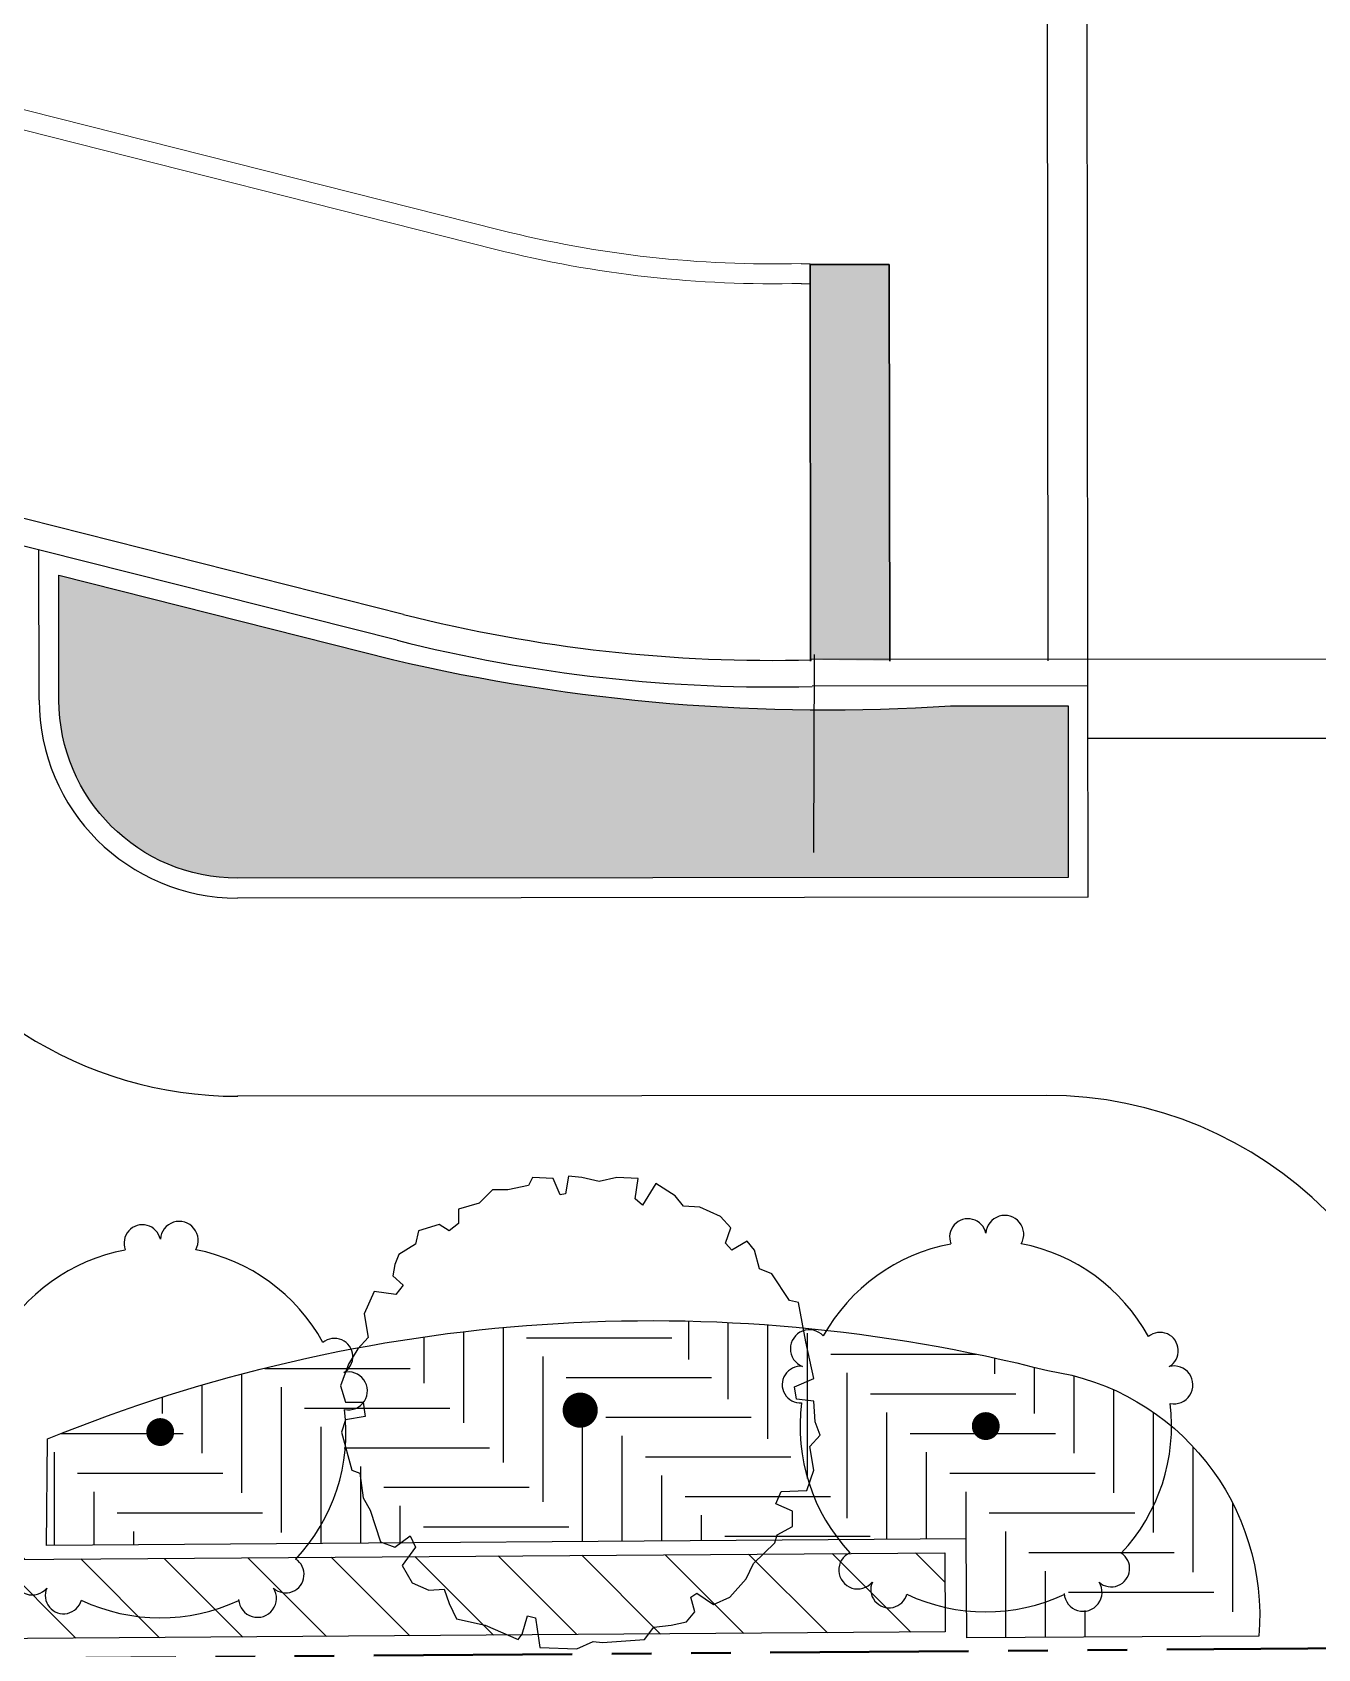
# Model space of a CAD drawing. Header units: feet. Extents: x 919634 to 928945, y 707022 to 708026.
# Drawn here: x 920520.21 to 920552.63, y 707444.19 to 707484.96 of the extents above; entities that cross this region are included whole.
import ezdxf

# ---------------------------------------------------------------- set-up
doc = ezdxf.new("R2010")
doc.units = ezdxf.units.FT
doc.header["$LTSCALE"] = 20
doc.header["$MEASUREMENT"] = 0
doc.linetypes.add('Site Plan$0$PHANTOM2', pattern=[1.25, 0.625, -0.125, 0.125, -0.125, 0.125, -0.125])
for name, color, linetype in [('-u-site-xref', 7, 'Continuous'), ('L-002', 15, 'Continuous'), ('LK-TREE-050M', 2, 'Continuous'), ('LK-TREE-TRNK', 32, 'Continuous'), ('LP-PATT-GRND', 251, 'Continuous'), ('LP-PATT-SHAR', 4, 'Continuous'), ('LP-SHAR-BRDR-CONT', 123, 'Continuous'), ('LP-TREE', 15, 'Continuous'), ('Site Plan$0$SP-PAVERS-BANDS', 251, 'Continuous'), ('Site Plan$0$SP-SIGNAGE', 4, 'Continuous')]:
    doc.layers.add(name, color=color, linetype=linetype)
for name, color, linetype, lineweight in [('Site Plan$0$SP-CURB', 3, 'Continuous', 25), ('Site Plan$0$SP-LOT LINES', 252, 'Site Plan$0$PHANTOM2', 40), ('Site Plan$0$SP-PAVEMENT MARKINGS', 252, 'Continuous', 30), ('Site Plan$0$SP-PAVEMENT MARKINGS-YELLOW', 252, 'Continuous', 18), ('Site Plan$0$SP-SIDEWALK', 2, 'Continuous', 25)]:
    doc.layers.add(name, color=color, linetype=linetype, lineweight=lineweight)
doc.layers.get('-u-site-xref').off()

# ---------------------------------------------------------------- blocks, each defined once
blk = doc.blocks.new('Site Plan')
at = {"layer": 'Site Plan$0$SP-PAVEMENT MARKINGS'}
h = blk.add_hatch(color=256, dxfattribs=at)
h.dxf.hatch_style = 1
h.paths.add_polyline_path([(920539.858, 707469.14), (920539.847, 707479.108), (920541.825, 707479.11), (920541.835, 707469.101)])
at = {"layer": 'Site Plan$0$SP-SIGNAGE'}
h = blk.add_hatch(color=256, dxfattribs=at)
edge = h.paths.add_edge_path()
edge.add_arc((920540.553, 707466.767), 0.625, 269.8344, 629.8344)
at = {"layer": 'Site Plan$0$SP-CURB'}
for p, q in [((920529.571, 707470.277), (920491.239, 707479.956)), ((920529.407, 707469.627), (920491.075, 707479.306)), ((920553.812, 707469.153), (920539.858, 707469.14)), ((920546.836, 707468.477), (920546.835, 707469.146)), ((920546.836, 707468.477), (920539.875, 707468.47))]:
    blk.add_line(p, q, dxfattribs=at)
for radius in [38, 38.67]:
    blk.add_arc((920538.874, 707507.121), radius, 255.8296, 271.4841, dxfattribs=at)
at = {"layer": 'Site Plan$0$SP-LOT LINES', "ltscale": 0.4, "extrusion": (7.49369e-08, 5.50407e-10, 1)}
blk.add_line((920488.825, 707443.72, 0), (920578.823, 707444.391, 0), dxfattribs=at)
at = {"layer": 'Site Plan$0$SP-PAVEMENT MARKINGS'}
for p, q in [((920539.825, 707479.108, 0), (920541.825, 707479.11, 0)), ((920539.835, 707469.099, 0), (920539.825, 707479.108, 0)), ((920541.835, 707469.101, 0), (920541.825, 707479.11, 0))]:
    blk.add_line(p, q, dxfattribs=at)
at = {"layer": 'Site Plan$0$SP-PAVEMENT MARKINGS-YELLOW', "ltscale": 0.4}
for p, q in [((920532.019, 707479.973, 0), (920491.108, 707490.302, 0)), ((920531.897, 707479.488, 0), (920490.985, 707489.818, 0)), ((920539.599, 707479.121, 0), (920539.825, 707479.122, 0)), ((920539.6, 707478.621, 0), (920539.825, 707478.622, 0))]:
    blk.add_line(p, q, dxfattribs=at)
for radius in [28, 28.5]:
    blk.add_arc((920538.874, 707507.121), radius, 255.8296, 271.4841, dxfattribs=at)
at = {"layer": 'Site Plan$0$SP-PAVERS-BANDS'}
for p, q in [((920546.836, 707469.028, 0), (920546.811, 707492.086, 0)), ((920545.835, 707469.105, 0), (920545.811, 707491.665, 0))]:
    blk.add_line(p, q, dxfattribs=at)
at = {"layer": 'Site Plan$0$SP-SIDEWALK'}
for p, q in [((920520.378, 707468.121), (920520.374, 707471.908)), ((920546.842, 707463.147), (920546.836, 707468.477)), ((920552.838, 707467.152), (920546.838, 707467.147)), ((920546.842, 707463.147), (920525.383, 707463.126)), ((920545.786, 707458.146), (920525.378, 707458.126))]:
    blk.add_line(p, q, dxfattribs=at)
blk.add_arc((920545.796, 707448.146), 10, 0.4232, 90.0544, dxfattribs=at)
for major_axis, start_param in [((0.005, -5), 4.712389), ((0.011, -10), 5.142858)]:
    blk.add_ellipse((920525.378, 707468.126), major_axis=major_axis, ratio=1, start_param=start_param, end_param=6.283063, dxfattribs=at)
at = {"layer": 'Site Plan$0$SP-SIGNAGE'}
blk.add_line((920539.921, 707464.271), (920539.935, 707469.266), dxfattribs=at)
blk = doc.blocks.new('TREE-SIMP-021')
at = {"layer": 'LK-TREE-050M'}
for centre, radius, start, end in [((0.0512, 0.516), 0.051, 330.3524, 176.4177), ((-0.048, 0.5086), 0.0494, 12.3744, 201.2618), ((-0.0038, 0.0031), 0.4952, 100.5016, 151.0925), ((0, 0), 0.5, 28.8519, 78.9897), ((-0.475, 0.2081), 0.051, 42.4333, 248.4177), ((0.4689, 0.2028), 0.0494, 300.3744, 129.2618), ((-0.4986, 0.1115), 0.0494, 84.3744, 273.2618), ((0.5066, 0.1108), 0.051, 258.3524, 104.4177), ((0, 0), 0.5, 172.8519, 222.9897), ((0, 0), 0.5, 316.8519, 6.9897), ((-0.3447, -0.3874), 0.051, 114.3524, 320.4177), ((0.3378, -0.3833), 0.0494, 228.3744, 57.2618), ((-0.2601, -0.4397), 0.0494, 156.3744, 345.2618), ((0.2619, -0.4475), 0.051, 183.854, 32.4177), ((0, 0), 0.5, 244.8519, 294.9897)]:
    blk.add_arc(centre, radius, start, end, dxfattribs=at)
at = {"layer": 'LK-TREE-TRNK', "const_width": 0.0375}
blk.add_lwpolyline([(-0.0188, 0, 1), (0.0187, 0, 1)], format="xyb", close=True, dxfattribs=at)
blk = doc.blocks.new('TREE-SIMP-025')
at = {"layer": 'LK-TREE-050M'}
blk.add_lwpolyline([(-0.0251, 0.4987), (-0.0316, 0.4615), (-0.0426, 0.4593), (-0.0579, 0.4943), (-0.1018, 0.4965), (-0.1105, 0.479), (-0.1543, 0.4702), (-0.1872, 0.4702), (-0.2157, 0.4418), (-0.2595, 0.4286), (-0.2595, 0.398), (-0.2792, 0.3826), (-0.3011, 0.3958), (-0.345, 0.3826), (-0.3515, 0.3542), (-0.3866, 0.3323), (-0.3954, 0.3104), (-0.3997, 0.2863), (-0.3778, 0.2666), (-0.3932, 0.2469), (-0.4392, 0.2534), (-0.4611, 0.2053), (-0.4523, 0.1549), (-0.4742, 0.1308), (-0.494, 0.098), (-0.5115, 0.052), (-0.5005, 0.017), (-0.4633, 0.017), (-0.4589, -0.0137), (-0.5005, -0.0203), (-0.5093, -0.0466), (-0.4874, -0.1276), (-0.4699, -0.1341), (-0.4633, -0.1867), (-0.4479, -0.213), (-0.426, -0.2809), (-0.3954, -0.2918), (-0.3625, -0.2677), (-0.3515, -0.2918), (-0.38, -0.3312), (-0.3581, -0.3685), (-0.3231, -0.3838), (-0.2902, -0.3816), (-0.2792, -0.4122), (-0.2639, -0.4451), (-0.2025, -0.4582), (-0.1324, -0.4889), (-0.1237, -0.4779), (-0.1127, -0.4385), (-0.0952, -0.4429), (-0.0886, -0.4911), (-0.0864, -0.5064), (-0.0075, -0.5086), (0.0275, -0.4933), (0.0472, -0.4955), (0.1371, -0.4889), (0.1568, -0.4626), (0.194, -0.4582), (0.2269, -0.4517), (0.2444, -0.4298), (0.2357, -0.3991), (0.2488, -0.3904), (0.2839, -0.4144), (0.3189, -0.3991), (0.354, -0.3597), (0.3693, -0.3268), (0.4153, -0.2831), (0.4197, -0.2655), (0.4526, -0.248), (0.4526, -0.2152), (0.4175, -0.1998), (0.4285, -0.1736), (0.4833, -0.1714), (0.4986, -0.1276), (0.4898, -0.0772), (0.5118, -0.0531), (0.5008, -0.0247), (0.4986, 0.0191), (0.4614, 0.0235), (0.457, 0.0498), (0.4986, 0.0673), (0.4811, 0.1461), (0.4657, 0.2294), (0.446, 0.2337), (0.4088, 0.2907), (0.3825, 0.3016), (0.3715, 0.341), (0.3562, 0.3607), (0.3233, 0.341), (0.3102, 0.3564), (0.3211, 0.3892), (0.2992, 0.4133), (0.2554, 0.433), (0.2203, 0.4352), (0.2028, 0.4571), (0.1612, 0.4834), (0.1327, 0.4374), (0.1174, 0.4505), (0.1239, 0.4943), (0.0779, 0.4965), (0.0407, 0.4878), (0.0034, 0.4965)], close=True, dxfattribs=at)
at = {"layer": 'LK-TREE-TRNK', "const_width": 0.0375}
blk.add_lwpolyline([(-0.0188, 0, 1), (0.0187, 0, 1)], format="xyb", close=True, dxfattribs=at)

msp = doc.modelspace()

# ---------------------------------------------------------------- block references
at = {"layer": '-u-site-xref'}
msp.add_blockref('Site Plan', (0, 0), dxfattribs=at)

# ---------------------------------------------------------------- next in the draw order: hatches: boundary and pattern name
at = {"layer": 'LP-PATT-GRND'}
h = msp.add_hatch(dxfattribs=at)
h.set_pattern_fill('LAFX-C230-CHIPSCRATCH', color=256, scale=10, angle=90, pattern_type=2)
h.set_pattern_definition([(96.1702, (920516.14986, 707466.20664), (30, -280), [0.67626, -371.47962]), (96.6325, (920510.40746, 707467.87834), (30, -260), [0.78664, -432.11058]), (98.3659, (920516.27706, 707466.37014), (10, -70), [0.62448, -343.03233]), (100.8855, (920512.71546, 707470.76764), (40, -210), [0.48112, -264.28293]), (102.0948, (920510.53446, 707467.95104), (10, -50), [0.78053, -142.3977]), (102.2005, (920515.40486, 707470.29514), (30, -140), [0.68788, -377.86198]), (102.875, (920515.53206, 707470.34974), (50, -220), [0.6524, -358.37406]), (108.435, (920513.0426, 707466.0612), (-4e-12, -10), [0.5172, -31.1056]), (109.983, (920512.95166, 707470.7858), (10, -30), [0.4254, -116.6216]), (110.556, (920517.1857, 707475.0742), (10, -30), [0.621, -84.819]), (111.2505, (920516.29526, 707471.94874), (50, -130), [0.7019, -192.4302]), (111.8014, (920515.8773, 707473.4933), (10, -30), [0.5871, -53.2645]), (115.641, (920513.24246, 707466.07944), (110, -230), [0.5039, -276.80458]), (115.641, (920516.05906, 707473.52974), (110, -230), [0.5039, -276.80458]), (116.565, (920511.807, 707466.0975), (-10, 10), [1.0565, -21.3042]), (117.2553, (920517.09476, 707474.96524), (10, -20), [0.67455, -370.53967]), (117.4076, (920516.80406, 707470.40424), (10, -20), [0.55266, -303.58546]), (119.3578, (920516.40426, 707472.11234), (50, -90), [0.66717, -182.90843]), (122.0054, (920516.6951, 707470.3133), (30, -50), [0.5143, -93.8255]), (124.6952, (920511.77056, 707466.51554), (20, -30), [0.57463, -157.53925]), (125.7539, (920520.22026, 707471.45824), (50, -70), [0.5598, -307.49865]), (126.0274, (920520.0931, 707471.24014), (50, -70), [0.7415, -135.2732]), (133.6028, (920508.82646, 707464.00784), (190, -200), [0.52697, -289.47303]), (144.7824, (920509.89846, 707467.20604), (-100, 70), [0.3781, -207.7084]), (146.9761, (920510.00746, 707467.31504), (-170, 110), [0.43346, -238.10375]), (150.255, (920508.8815, 707464.3349), (-20, 10), [0.4395, -80.1831]), (163.4429, (920518.91196, 707470.18614), (-270, 80), [0.70143, -385.30375]), (163.54, (920514.80516, 707467.31504), (-170, 50), [0.8337, -457.96908]), (163.7398, (920514.36906, 707472.14864), (-70, 20), [0.4543, -249.5457]), (163.8866, (920514.76886, 707467.15154), (-70, 20), [0.85116, -467.55038]), (164.5778, (920514.44176, 707472.33034), (-110, 30), [0.54666, -300.28552]), (169.5625, (920517.69446, 707467.69664), (-110, 20), [0.70213, -385.69145]), (171.87, (920517.7672, 707473.1117), (-10, 1e-11), [0.8994, -69.8112]), (172.1467, (920517.65806, 707467.89654), (-220, 30), [0.53196, -292.21366]), (174.2894, (920511.2618, 707463.8806), (-10, 6e-14), [0.54786, -99.9509]), (174.5597, (920512.47926, 707464.89824), (-110, 10), [0.76666, -210.18357]), (175.2364, (920511.31626, 707464.0442), (-10, -4e-12), [0.4376, -119.9783]), (175.33314, (920517.58546, 707473.03904), (-370, 30), [0.89337, -490.73658]), (175.3645, (920512.46106, 707469.78634), (-250, 20), [0.67455, -370.53967]), (176.0548, (920518.96646, 707470.00444), (-150, 10), [1.0565, -289.6324]), (176.186, (920518.43946, 707471.74894), (-10, 2e-12), [0.54635, -149.7866]), (177.337, (920512.42476, 707464.78924), (-220, 10), [0.78222, -429.68265]), (178.3634, (920518.43946, 707471.62174), (-10, -3e-12), [0.63626, -349.50657]), (181.3639, (920520.11126, 707473.20264), (10, -7e-13), [0.76342, -419.35561]), (183.4682, (920519.87503, 707473.07544), (170, 10), [0.60076, -330.00475]), (186.582, (920518.18506, 707476.40124), (90, 10), [0.4756, -261.24945]), (186.7098, (920514.53256, 707469.75004), (90, 10), [0.31105, -170.8614]), (186.7098, (920514.26006, 707467.22424), (90, 10), [0.31105, -170.8614]), (187.3524, (920513.49686, 707468.85964), (80, 10), [0.568, -312.002]), (187.7652, (920515.29586, 707465.44334), (150, 20), [0.40347, -221.63256]), (188.6156, (920518.29406, 707476.56424), (200, 30), [0.6065, -333.15988]), (189.0903, (920513.36966, 707468.71424), (190, 30), [0.46007, -252.7197]), (189.1623, (920515.44116, 707465.29804), (250, 40), [0.5706, -313.43577]), (189.6888, (920516.20436, 707469.18674), (60, 10), [0.7558, -415.17688]), (189.7276, (920520.60186, 707473.45724), (60, 10), [0.6453, -354.46034]), (190.5392, (920516.14986, 707469.02314), (270, 50), [0.79478, -436.58377]), (192.9946, (920512.38836, 707470.1316), (90, 20), [0.4849, -132.93176]), (195.9454, (920514.5145, 707467.2968), (40, 10), [0.2646, -72.5365]), (196.5044, (920510.00746, 707465.29804), (170, 50), [0.5117, -281.09084]), (196.6992, (920515.2413, 707473.2571), (70, 20), [0.3794, -104.0236]), (198.435, (920514.878, 707473.148), (10, 1e-11), [0.115, -31.5078]), (198.435, (920513.533, 707471.24), (10, 1e-11), [0.2298, -31.3929]), (198.435, (920511.698, 707464.571), (10, 1e-11), [0.115, -31.5078]), (200.556, (920513.3152, 707471.1674), (30, 10), [0.4658, -84.9743]), (200.8545, (920514.91426, 707469.89544), (80, 30), [0.40835, -224.3137]), (202.1094, (920517.49456, 707473.27534), (50, 20), [0.62764, -344.77068]), (202.1663, (920514.16946, 707464.37124), (50, 20), [0.5298, -291.0178]), (202.9321, (920513.67856, 707464.17138), (190, 80), [0.513, -281.79888]), (204.444, (920517.73076, 707476.0012), (90, 40), [0.2196, -120.6109]), (205.0169, (920511.31626, 707469.07764), (130, 60), [0.3008, -165.22866]), (205.4633, (920510.38946, 707465.47974), (190, 90), [0.42266, -232.1714]), (206.565, (920511.916, 707464.68), (-10, -10), [0.2438, -22.1169]), (206.565, (920517.876, 707471.549), (-10, -10), [0.4876, -21.873]), (206.565, (920514.4963, 707464.535), (-10, -10), [0.3657, -21.995]), (206.565, (920509.5175, 707465.1526), (-10, -10), [0.4876, -21.8731]), (207.2161, (920514.22366, 707469.71374), (20, 10), [0.71518, -392.8582]), (208.6105, (920517.89436, 707473.4933), (20, 10), [0.4554, -124.84426]), (209.0546, (920512.879, 707471.0038), (20, 10), [0.3742, -102.5821]), (210.3791, (920518.40316, 707471.85794), (120, 70), [0.61084, -335.54388]), (210.3791, (920511.04366, 707468.95044), (120, 70), [0.61084, -335.54388]), (212.0054, (920519.9114, 707471.3491), (50, 30), [0.5143, -93.8255]), (212.0054, (920512.2976, 707467.8965), (50, 30), [0.1714, -94.1684]), (212.4712, (920511.58846, 707464.5348), (80, 50), [0.2369, -130.1471]), (213.1113, (920516.67686, 707467.06064), (200, 130), [0.49897, -274.09163]), (213.69, (920513.9512, 707467.1878), (20, 10), [0.5897, -35.4658]), (213.9436, (920520.85629, 707471.98514), (30.0053999, 19.9918977), [1.139, -589.6232]), (214.992, (920518.58486, 707471.9851), (30, 20), [0.2218, -121.84374]), (215.5377, (920519.4753, 707471.0765), (30, 20), [0.6253, -85.398]), (215.8377, (920517.44006, 707471.33094), (70, 50), [0.40347, -221.63256]), (216.2538, (920516.25886, 707466.78804), (110, 80), [0.338, -185.67274]), (216.4692, (920513.20606, 707463.9715), (190, 140), [0.51972, -285.48728]), (217.4054, (920512.15216, 707467.80564), (40, 30), [0.3889, -213.62046]), (217.9987, (920516.91306, 707473.03904), (90, 70), [0.7379, -405.3409]), (219.95755, (920519.96589, 707473.34794), (60, 50), [0.87714, -481.8236]), (220.4622, (920516.58596, 707474.51124), (270, 230), [0.81204, -446.06602]), (221.3478, (920514.96876, 707467.69664), (80, 70), [0.60514, -332.41138]), (222.1376, (920518.11236, 707476.34624), (100, 90), [0.5146, -282.68144]), (222.7094, (920515.20496, 707467.91474), (120, 110), [0.3215, -176.59657]), (222.7974, (920515.96816, 707473.98424), (130, 120), [0.66865, -367.29874]), (222.879, (920517.11296, 707471.09474), (130, 120), [0.69433, -190.3554]), (223.1524, (920513.82396, 707471.51264), (150, 140), [0.39853, -218.9186]), (223.7811, (920515.98636, 707466.58824), (230, 220), [0.60405, -331.81135]), (225, (920512.6246, 707465.698), (-2e-15, -10), [0.1799, -13.9622]), (225, (920511.189, 707466.007), (-2e-15, -10), [0.2827, -13.8595]), (225, (920512.4974, 707465.5705), (-2e-15, -10), [0.1028, -14.0393]), (225, (920517.186, 707467.5694), (-2e-15, -10), [0.7195, -13.4226]), (225, (920514.642, 707464.68), (-2e-15, -10), [0.2056, -13.9365]), (225, (920512.061, 707464.8255), (-2e-15, -10), [0.2056, -13.9365]), (226.2189, (920518.96646, 707470.71314), (-220, -230), [0.60405, -331.81135]), (226.4688, (920510.51646, 707468.64154), (-180, -190), [0.50128, -275.361]), (227.2906, (920515.35036, 707470.36784), (-110, -120), [0.64297, -176.2751]), (228.0128, (920517.83986, 707468.5143), (-80, -90), [0.2445, -134.29177]), (228.5035, (920508.60846, 707464.2259), (-150, -170), [0.6308, -346.5003]), (229.9697, (920511.57066, 707466.46104), (-50, -60), [0.5933, -325.90326]), (230.0636, (920517.53086, 707475.91024), (-49.9778318, -60.0184665), [1.0191, -481.68167]), (231.7662, (920512.53376, 707463.15378), (-110, -140), [0.76342, -419.35561]), (232.5946, (920518.82106, 707472.29404), (-30, -40), [0.3889, -213.62046]), (232.5946, (920511.38896, 707464.4076), (-30, -40), [0.3889, -213.62046]), (232.65065, (920514.76886, 707473.11174), (-160, -210), [0.86863, -477.1481]), (233.7462, (920512.26116, 707465.09814), (-80, -110), [0.338, -185.67274]), (234.1623, (920517.67626, 707468.33264), (-50, -70), [0.40347, -221.63256]), (235.008, (920514.24186, 707472.4212), (-20, -30), [0.2218, -121.84374]), (235.6197, (920513.16976, 707468.69604), (-20, -30), [0.41834, -229.79895]), (236.00354, (920512.38836, 707470.25884), (-19.9880128, -30.007988), [0.94247, -481.65467]), (236.31, (920511.08, 707463.9533), (-10, -20), [0.3931, -35.6624]), (236.31, (920513.4605, 707466.8607), (-10, -20), [0.7862, -35.2693]), (236.31, (920509.0815, 707464.9345), (-10, -20), [0.8517, -35.2038]), (237.1715, (920516.60416, 707470.62224), (-90, -140), [0.67038, -368.24696]), (238.815, (920513.58766, 707469.38664), (-30, -50), [0.80715, -443.3775]), (239.7436, (920517.44006, 707468.00554), (-40, -70), [0.5049, -138.41955]), (240.5241, (920515.55026, 707466.17024), (-90, -160), [0.4801, -263.7168]), (241.557, (920518.54846, 707470.27704), (-70, -130), [0.496, -272.4509]), (242.354, (920515.31396, 707465.75234), (-10, -20), [0.43078, -236.6346]), (242.4472, (920515.11406, 707465.37074), (-10, -20), [0.4714, -258.95103]), (243.435, (920511.8614, 707469.4774), (10, 10), [0.0813, -22.2794]), (243.435, (920511.1528, 707464.0987), (10, 10), [0.1625, -22.1981]), (243.435, (920512.788, 707463.6626), (10, 10), [0.5689, -21.7918]), (244.44, (920511.84326, 707467.56944), (-100, -210), [0.46328, -254.4877]), (244.6538, (920515.51386, 707470.71314), (-80, -170), [0.38203, -209.85593]), (244.7989, (920516.87676, 707475.12924), (-70, -150), [0.6828, -187.2001]), (245.2249, (920514.78696, 707470.04074), (-50, -110), [0.78053, -142.3977]), (246.2796, (920516.33156, 707472.58474), (-70.049563, -159.978307), [1.31, -446.46228]), (246.3706, (920516.24076, 707470.05894), (-30, -70), [0.6347, -174.0078]), (247.6199, (920513.95116, 707471.82154), (-20, -50), [0.3341, -183.5137]), (247.751, (920512.42476, 707465.49794), (-20, -50), [0.43193, -237.26536]), (247.9638, (920514.67796, 707470.07714), (-20, -50), [0.82335, -452.27708]), (248.6294, (920514.11466, 707472.23954), (-70, -180), [0.4488, -246.53298]), (248.9625, (920513.02436, 707466.20664), (-30, -80), [0.2531, -139.0308]), (249.1455, (920515.65926, 707471.09474), (-30, -80), [0.40835, -224.3137]), (253.8108, (920512.55196, 707470.82214), (-20, -70), [0.58658, -322.21367]), (254.1569, (920510.17146, 707468.27814), (-150.2209584, -529.93741485), [1.3978, -622.22068]), (255.964, (920518.3123, 707477.1462), (-2e-11, -10), [0.8242, -40.4069]), (258.1785, (920509.97146, 707465.49794), (-50, -240), [0.7983, -438.51935]), (258.4078, (920515.98636, 707469.47744), (-10, -50), [0.72344, -397.39714]), (258.9298, (920518.31226, 707469.84094), (-80, -410), [0.85174, -467.86993]), (259.3803, (920510.09846, 707465.64324), (-20, -110), [0.88743, -161.90077]), (262.875, (920511.6434, 707467.1515), (-2e-11, -10), [0.293, -80.3296]), (264.8056, (920511.607, 707466.8607), (-5e-11, -10), [0.4014, -110.0522]), (265.3141, (920512.66096, 707463.95333), (-30.1229628, -369.9900095), [1.1122, -490.51776]), (266.186, (920512.80636, 707463.8625), (5e-11, -10), [0.81953, -149.51343]), (266.6335, (920514.24186, 707464.62567), (8e-11, -10), [0.6189, -169.67496]), (267.614, (920514.02376, 707464.4258), (7e-11, -10), [0.4365, -239.77175])])
edge = h.paths.add_edge_path()
edge.add_line((920546.337, 707467.976), (920546.341, 707463.646))
edge.add_line((920546.341, 707463.646), (920525.382, 707463.626))
edge.add_arc((920525.378, 707468.126), 4.5, 180.0614, 270.0544, ccw=False)
edge.add_line((920520.878, 707468.121), (920520.874, 707471.266))
edge.add_line((920520.874, 707471.266), (920529.289, 707469.142))
edge.add_arc((920540.257, 707515.898), 48.026, 256.7977, 273.7187)
edge.add_line((920543.372, 707467.973), (920546.337, 707467.976))
at = {"layer": 'LP-PATT-SHAR'}
h = msp.add_hatch(dxfattribs=at)
h.set_pattern_fill('LAFX-A220-HBDASH', color=256, scale=22, pattern_type=2)
h.set_pattern_definition([(0, (920541.059, 707436.248), (0, 22), [3.667, -18.333]), (0, (920540.059, 707437.248), (0, 22), [3.667, -18.333]), (0, (920539.059, 707438.248), (0, 22), [3.667, -18.333]), (0, (920538.058, 707439.248), (0, 22), [3.667, -18.333]), (0, (920537.059, 707440.248), (0, 22), [3.667, -18.333]), (0, (920543.659, 707441.015), (0, 22), [3.667, -18.333]), (0, (920536.058, 707441.248), (0, 22), [3.667, -18.333]), (0, (920542.66, 707442.015), (0, 22), [3.667, -18.333]), (0, (920535.059, 707442.248), (0, 22), [3.667, -18.333]), (0, (920541.659, 707443.015), (0, 22), [3.667, -18.333]), (0, (920534.058, 707443.248), (0, 22), [3.667, -18.333]), (0, (920540.659, 707444.015), (0, 22), [3.667, -18.333]), (0, (920533.059, 707444.248), (0, 22), [3.667, -18.333]), (0, (920539.659, 707445.015), (0, 22), [3.667, -18.333]), (0, (920532.059, 707445.248), (0, 22), [3.667, -18.333]), (0, (920546.334, 707445.607), (0, 22), [3.667, -18.333]), (0, (920538.659, 707446.015), (0, 22), [3.667, -18.333]), (0, (920531.059, 707446.248), (0, 22), [3.667, -18.333]), (0, (920545.334, 707446.607), (0, 22), [3.667, -18.333]), (0, (920537.659, 707447.015), (0, 22), [3.667, -18.333]), (0, (920530.059, 707447.248), (0, 22), [3.667, -18.333]), (0, (920544.334, 707447.607), (0, 22), [3.667, -18.333]), (0, (920536.659, 707448.015), (0, 22), [3.667, -18.333]), (0, (920529.059, 707448.248), (0, 22), [3.667, -18.333]), (0, (920543.334, 707448.607), (0, 22), [3.667, -18.333]), (0, (920535.659, 707449.016), (0, 22), [3.667, -18.333]), (0, (920528.059, 707449.248), (0, 22), [3.667, -18.333]), (0, (920542.334, 707449.607), (0, 22), [3.667, -18.333]), (0, (920534.659, 707450.015), (0, 22), [3.667, -18.333]), (0, (920527.059, 707450.248), (0, 22), [3.667, -18.333]), (0, (920541.334, 707450.607), (0, 22), [3.667, -18.333]), (0, (920533.66, 707451.016), (0, 22), [3.667, -18.333]), (0, (920526.059, 707451.248), (0, 22), [3.667, -18.333]), (0, (920540.334, 707451.607), (0, 22), [3.667, -18.333]), (0, (920532.659, 707452.015), (0, 22), [3.667, -18.333]), (0, (920525.059, 707452.248), (0, 22), [3.667, -18.333]), (0, (920539.334, 707452.607), (0, 22), [3.667, -18.333]), (0, (920531.66, 707453.015), (0, 22), [3.667, -18.333]), (0, (920524.059, 707453.248), (0, 22), [3.667, -18.333]), (0, (920538.334, 707453.607), (0, 22), [3.667, -18.333]), (0, (920530.659, 707454.015), (0, 22), [3.667, -18.333]), (0, (920523.058, 707454.248), (0, 22), [3.667, -18.333]), (0, (920537.334, 707454.607), (0, 22), [3.667, -18.333]), (0, (920529.659, 707455.015), (0, 22), [3.667, -18.333]), (0, (920522.059, 707455.248), (0, 22), [3.667, -18.333]), (0, (920536.334, 707455.607), (0, 22), [3.667, -18.333]), (0, (920528.659, 707456.015), (0, 22), [3.667, -18.333]), (0, (920521.059, 707456.248), (0, 22), [3.667, -18.333]), (0, (920535.334, 707456.607), (0, 22), [3.667, -18.333]), (0, (920527.659, 707457.015), (0, 22), [3.667, -18.333]), (0, (920520.059, 707457.11), (0, 22), [3.667, -18.333]), (0, (920534.334, 707457.607), (0, 22), [3.667, -18.333]), (0, (920526.659, 707458.015), (0, 22), [3.667, -18.333]), (0, (920533.334, 707458.607), (0, 22), [3.667, -18.333]), (0, (920525.659, 707459.015), (0, 22), [3.667, -18.333]), (0, (920532.334, 707459.607), (0, 22), [3.667, -18.333]), (0, (920524.659, 707460.016), (0, 22), [3.667, -18.333]), (0, (920531.334, 707460.607), (0, 22), [3.667, -18.333]), (0, (920523.659, 707461.015), (0, 22), [3.667, -18.333]), (0, (920530.334, 707461.607), (0, 22), [3.667, -18.333]), (0, (920522.66, 707461.878), (0, 22), [3.667, -18.333]), (0, (920529.334, 707462.607), (0, 22), [3.667, -18.333]), (0, (920528.334, 707463.607), (0, 22), [3.667, -18.333]), (0, (920527.334, 707464.607), (0, 22), [3.667, -18.333]), (0, (920526.334, 707465.607), (0, 22), [3.667, -18.333]), (0, (920525.334, 707466.47), (0, 22), [3.667, -18.333]), (90, (920546.75, 707441.47), (-22, 1e-15), [3.667, -18.333]), (90, (920545.75, 707442.47), (-22, 1e-15), [3.667, -18.333]), (90, (920544.75, 707443.47), (-22, 1e-15), [3.667, -18.333]), (90, (920544.075, 707436.878), (-22, 1e-15), [3.667, -18.333]), (90, (920543.75, 707444.47), (-22, 1e-15), [3.667, -18.333]), (90, (920543.075, 707437.878), (-22, 1e-15), [3.667, -18.333]), (90, (920542.75, 707445.47), (-22, 1e-15), [3.667, -18.333]), (90, (920542.075, 707438.878), (-22, 1e-15), [3.667, -18.333]), (90, (920541.75, 707446.47), (-22, 1e-15), [3.667, -18.333]), (90, (920541.475, 707432.11), (-22, 1e-15), [3.667, -18.333]), (90, (920541.075, 707439.878), (-22, 1e-15), [3.667, -18.333]), (90, (920540.75, 707447.47), (-22, 1e-15), [3.667, -18.333]), (90, (920540.475, 707433.11), (-22, 1e-15), [3.667, -18.333]), (90, (920540.075, 707440.878), (-22, 1e-15), [3.667, -18.333]), (90, (920539.75, 707448.47), (-22, 1e-15), [3.667, -18.333]), (90, (920539.475, 707434.11), (-22, 1e-15), [3.667, -18.333]), (90, (920539.075, 707441.878), (-22, 1e-15), [3.667, -18.333]), (90, (920538.75, 707449.47), (-22, 1e-15), [3.667, -18.333]), (90, (920538.475, 707435.11), (-22, 1e-15), [3.667, -18.333]), (90, (920538.075, 707442.878), (-22, 1e-15), [3.667, -18.333]), (90, (920537.75, 707450.47), (-22, 1e-15), [3.667, -18.333]), (90, (920537.475, 707436.11), (-22, 1e-15), [3.667, -18.333]), (90, (920537.075, 707443.878), (-22, 1e-15), [3.667, -18.333]), (90, (920536.75, 707451.47), (-22, 1e-15), [3.667, -18.333]), (90, (920536.475, 707437.11), (-22, 1e-15), [3.667, -18.333]), (90, (920536.075, 707444.878), (-22, 1e-15), [3.667, -18.333]), (90, (920535.75, 707452.47), (-22, 1e-15), [3.667, -18.333]), (90, (920535.475, 707438.11), (-22, 1e-15), [3.667, -18.333]), (90, (920535.075, 707445.878), (-22, 1e-15), [3.667, -18.333]), (90, (920534.75, 707453.47), (-22, 1e-15), [3.667, -18.333]), (90, (920534.475, 707439.11), (-22, 1e-15), [3.667, -18.333]), (90, (920534.075, 707446.878), (-22, 1e-15), [3.667, -18.333]), (90, (920533.75, 707454.47), (-22, 1e-15), [3.667, -18.333]), (90, (920533.475, 707440.11), (-22, 1e-15), [3.667, -18.333]), (90, (920533.075, 707447.878), (-22, 1e-15), [3.667, -18.333]), (90, (920532.75, 707455.47), (-22, 1e-15), [3.667, -18.333]), (90, (920532.475, 707441.11), (-22, 1e-15), [3.667, -18.333]), (90, (920532.075, 707448.878), (-22, 1e-15), [3.667, -18.333]), (90, (920531.75, 707456.47), (-22, 1e-15), [3.667, -18.333]), (90, (920531.475, 707442.11), (-22, 1e-15), [3.667, -18.333]), (90, (920531.075, 707449.878), (-22, 1e-15), [3.667, -18.333]), (90, (920530.75, 707457.47), (-22, 1e-15), [3.667, -18.333]), (90, (920530.475, 707443.11), (-22, 1e-15), [3.667, -18.333]), (90, (920530.075, 707450.878), (-22, 1e-15), [3.667, -18.333]), (90, (920529.75, 707458.47), (-22, 1e-15), [3.667, -18.333]), (90, (920529.475, 707444.11), (-22, 1e-15), [3.667, -18.333]), (90, (920529.075, 707451.878), (-22, 1e-15), [3.667, -18.333]), (90, (920528.75, 707459.47), (-22, 1e-15), [3.667, -18.333]), (90, (920528.475, 707445.11), (-22, 1e-15), [3.667, -18.333]), (90, (920528.075, 707452.878), (-22, 1e-15), [3.667, -18.333]), (90, (920527.75, 707460.47), (-22, 1e-15), [3.667, -18.333]), (90, (920527.475, 707446.11), (-22, 1e-15), [3.667, -18.333]), (90, (920527.075, 707453.878), (-22, 1e-15), [3.667, -18.333]), (90, (920526.75, 707461.47), (-22, 1e-15), [3.667, -18.333]), (90, (920526.475, 707447.11), (-22, 1e-15), [3.667, -18.333]), (90, (920526.075, 707454.878), (-22, 1e-15), [3.667, -18.333]), (90, (920525.75, 707462.331), (-22, 1e-15), [3.667, -18.333]), (90, (920525.475, 707448.11), (-22, 1e-15), [3.667, -18.333]), (90, (920525.075, 707455.878), (-22, 1e-15), [3.667, -18.333]), (90, (920524.475, 707449.11), (-22, 1e-15), [3.667, -18.333]), (90, (920524.075, 707456.878), (-22, 1e-15), [3.667, -18.333]), (90, (920523.475, 707450.11), (-22, 1e-15), [3.667, -18.333]), (90, (920523.075, 707457.74), (-22, 1e-15), [3.667, -18.333]), (90, (920522.475, 707451.11), (-22, 1e-15), [3.667, -18.333]), (90, (920521.475, 707452.11), (-22, 1e-15), [3.667, -18.333]), (90, (920520.475, 707452.973), (-22, 1e-15), [3.667, -18.333])])
edge = h.paths.add_edge_path()
edge.add_line((920551.147, 707444.504), (920543.78, 707444.469))
edge.add_line((920543.78, 707444.469), (920543.765, 707446.964))
edge.add_line((920543.765, 707446.964), (920520.567, 707446.793))
edge.add_line((920520.567, 707446.793), (920520.592, 707449.484))
edge.add_arc((920535.818, 707412.114), 40.352, 75.6408, 112.1675, ccw=False)
edge.add_arc((920544.922, 707445.025), 6.247, -4.7822, 81.6864, ccw=False)
h = msp.add_hatch(dxfattribs=at)
h.set_pattern_fill('ANSI31', color=256, scale=12, angle=90)
h.set_pattern_definition([(135, (920491.8227, 707444.2389), (-1.06066, -1.06066), [])])
h.paths.add_polyline_path([(920488.821, 707444.22), (920488.806, 707446.22), (920543.222, 707446.613), (920543.237, 707444.613)])

# ---------------------------------------------------------------- next in the draw order: linework, layer by layer
at = {"layer": 'L-002'}
msp.add_lwpolyline([(920546.337, 707467.976), (920546.341, 707463.646), (920525.382, 707463.626, -0.414178), (920520.878, 707468.121), (920520.874, 707471.266), (920529.289, 707469.142, 0.073966), (920543.372, 707467.973)], format="xyb", close=True, dxfattribs=at)
at = {"layer": 'LP-SHAR-BRDR-CONT'}
msp.add_lwpolyline([(920551.147, 707444.504), (920543.78, 707444.469), (920543.765, 707446.964), (920520.567, 707446.793), (920520.592, 707449.484), (920520.592, 707449.484, -0.160741), (920545.825, 707451.206, -0.396274)], format="xyb", close=True, dxfattribs=at)
at = {"layer": 'LP-SHAR-BRDR-CONT', "elevation": 0}
msp.add_lwpolyline([(920488.821, 707444.22), (920488.806, 707446.22), (920543.222, 707446.613), (920543.237, 707444.613)], close=True, dxfattribs=at)

# ---------------------------------------------------------------- next in the draw order: block references
at = {"layer": 'LP-TREE'}
for name, p, xscale, yscale, zscale in [('TREE-SIMP-025', (920534.028, 707450.208, 0), 11.82782621307909, 11.82782621307909, 13.88739792285958), ('TREE-SIMP-021', (920523.433, 707449.656), 9.371629607353729, 9.371629607353729, 9.371629607353729), ('TREE-SIMP-021', (920544.259, 707449.807), 9.371629607353729, 9.371629607353729, 9.371629607353729)]:
    msp.add_blockref(name, p, dxfattribs=dict(at, xscale=xscale, yscale=yscale, zscale=zscale))

doc.saveas('drawing.dxf')
